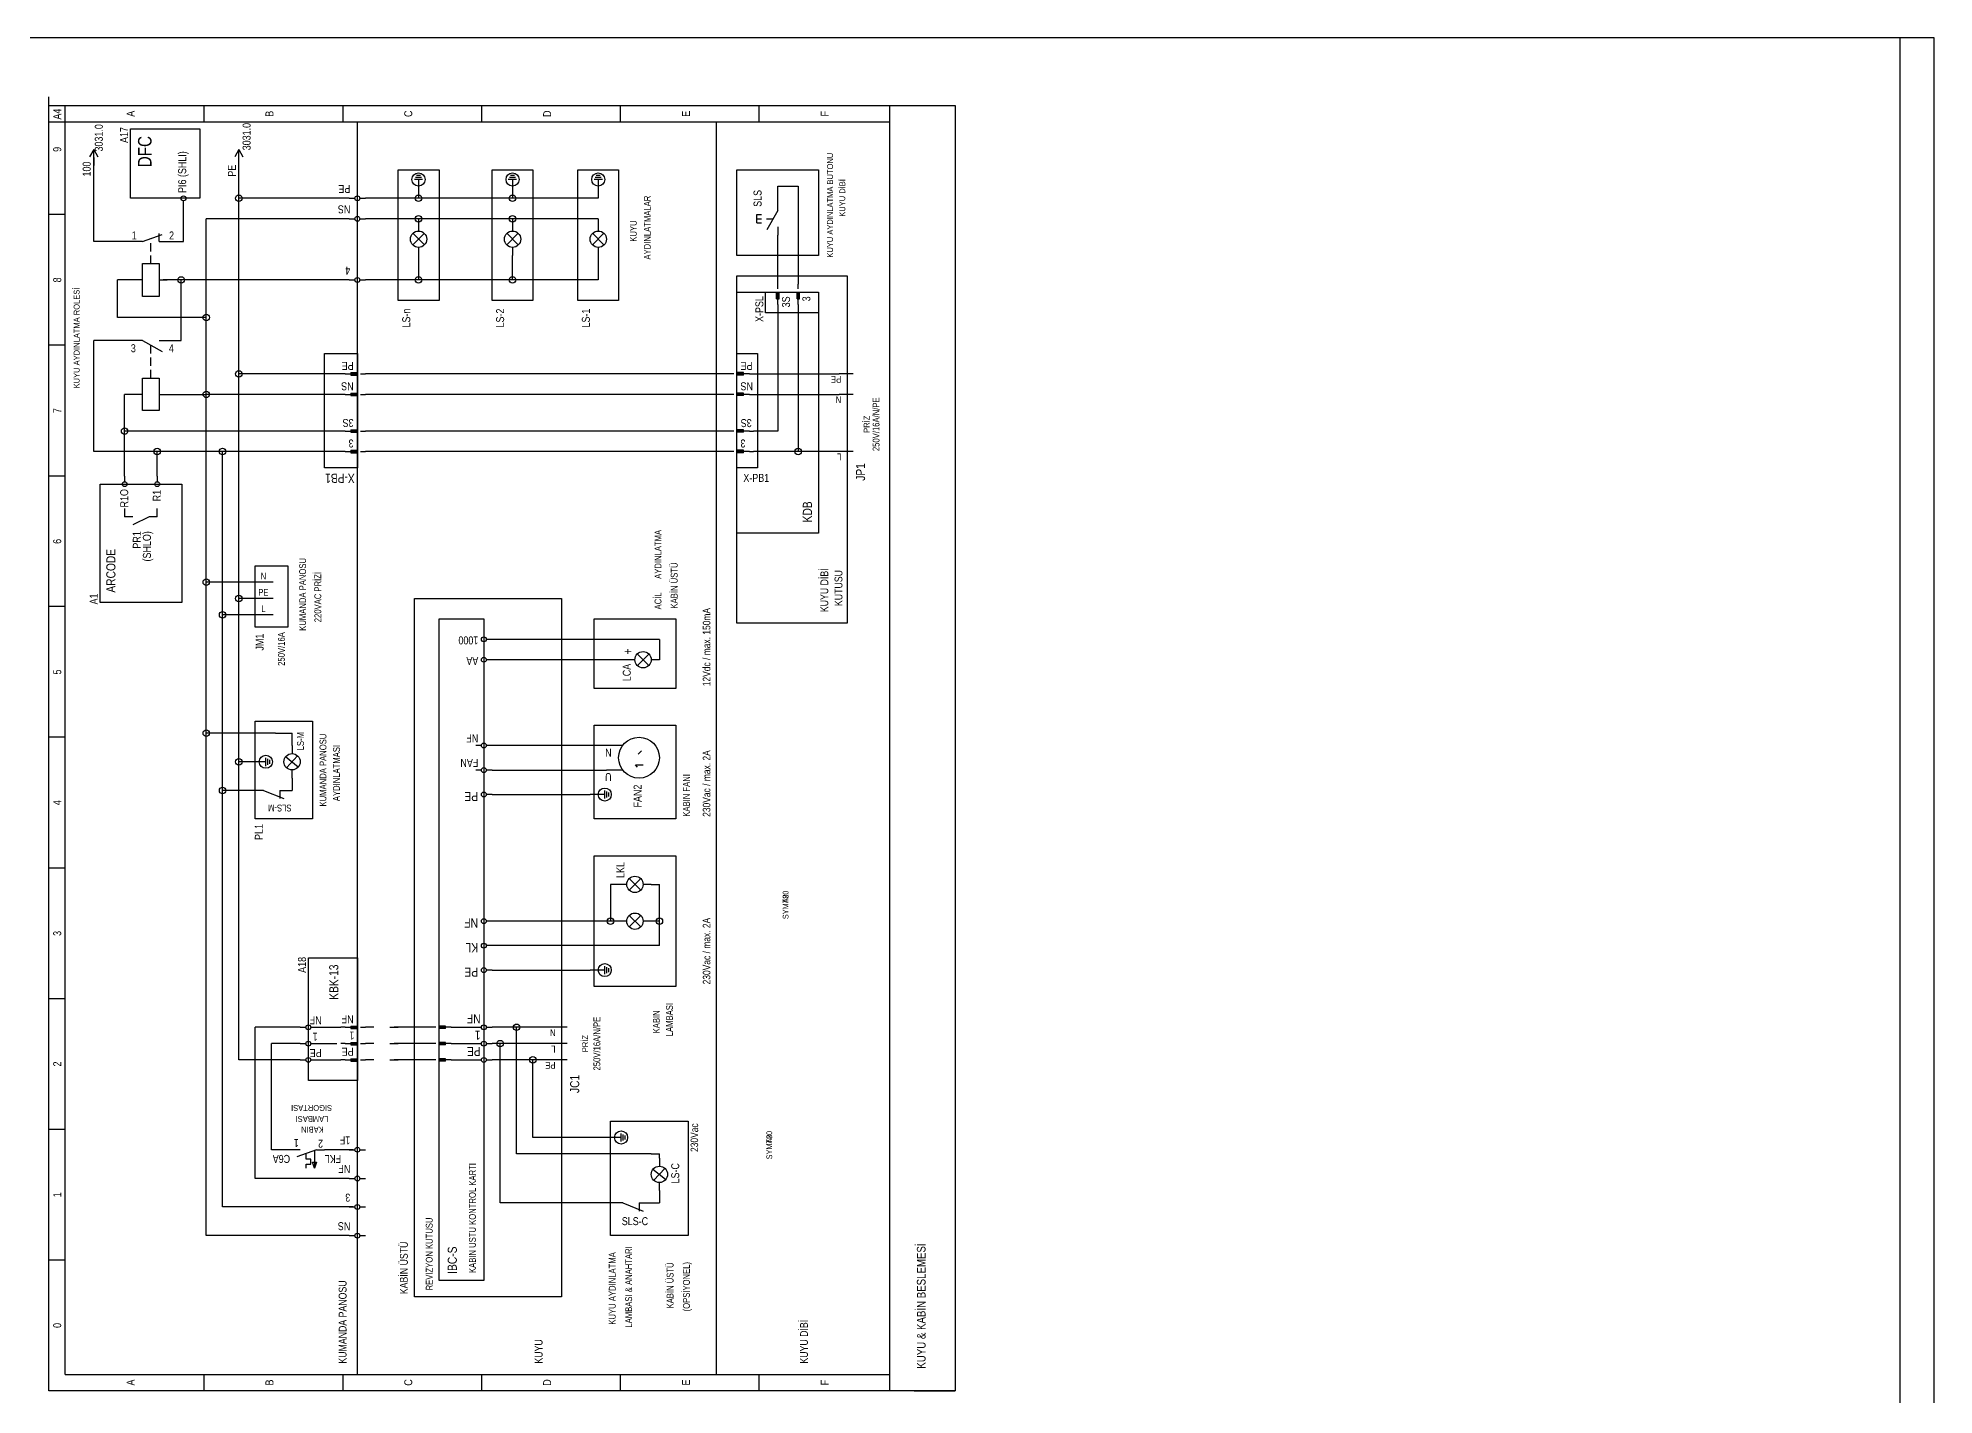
# Model space of a CAD drawing. Header units: centimetres. Extents: x 0 to 12309, y -30 to 2970.
# Drawn here: x 10913 to 12309, y 1971 to 2970 of the extents above; entities that cross this region are included whole.
import ezdxf
from ezdxf.enums import TextEntityAlignment as Align

# ---------------------------------------------------------------- set-up
doc = ezdxf.new("R2010")
doc.units = ezdxf.units.CM
for name, color, linetype in [('SCOTT-CERCEVE', 7, 'CONTINUOUS'), ('SCOTT-ELEKTRIK', 3, 'CONTINUOUS'), ('SCOTT-ELEKTRIK-YAZI', 4, 'CONTINUOUS')]:
    doc.layers.add(name, color=color, linetype=linetype)
doc.styles.get("Standard").update_dxf_attribs({"font": 'arial.ttf', "width": 0.8})

msp = doc.modelspace()

# ---------------------------------------------------------------- linework, layer by layer
at = {"layer": 'SCOTT-CERCEVE'}
for points in [[(0, 0), (12308.9, 0), (12308.9, 2970), (0, 2970)], [(100, 0), (12283.9, 0), (12283.9, 2970), (100, 2970)]]:
    msp.add_lwpolyline(points, close=True, dxfattribs=at)
at = {"layer": 'SCOTT-ELEKTRIK'}
for p, q in [((10921.2, 2920.2), (10921.2, 2926.6)), ((10921.2, 1974.4), (10921.2, 2920.2)), ((10921.2, 2920.2), (11588.4, 2920.2)), ((10933.2, 1986.5), (10933.2, 2920.2)), ((11035.4, 2920.2), (11035.4, 2908.2)), ((11137.6, 2920.2), (11137.6, 2908.2)), ((11239.8, 2920.2), (11239.8, 2908.2)), ((11342, 2908.2), (11342, 2920.2)), ((11444.1, 2908.2), (11444.1, 2920.2)), ((11540.3, 1974.4), (11540.3, 2920.2)), ((11588.4, 2920.2), (11588.4, 1974.4)), ((10921.2, 2908.2), (11540.3, 2908.2)), ((10981.3, 2903.1), (11032.4, 2903.1)), ((10981.3, 2852), (10981.3, 2903.1)), ((11032.4, 2903.1), (11032.4, 2852)), ((11148.4, 1986.5), (11148.4, 2908.2)), ((11412.8, 1986.5), (11412.8, 2908.2)), ((10954.3, 2888), (10951.3, 2882.6)), ((10954.3, 2888), (10957.3, 2882.6)), ((10954.3, 2876), (10954.3, 2888)), ((10954.3, 2882), (10954.3, 2876)), ((10954.3, 2820.1), (10954.3, 2876)), ((11061.2, 2888), (11058.2, 2882.6)), ((11061.2, 2852), (11061.2, 2888)), ((11061.2, 2888), (11064.2, 2882.6)), ((11178.4, 2776.8), (11178.4, 2873)), ((11178.4, 2873), (11208.5, 2873)), ((11196.4, 2865.8), (11190.4, 2865.8)), ((11195.7, 2867.3), (11191.2, 2867.3)), ((11194.9, 2868.8), (11191.9, 2868.8)), ((11193.4, 2865.8), (11193.4, 2855)), ((11208.5, 2873), (11208.5, 2776.8)), ((11247.5, 2776.8), (11247.5, 2873)), ((11247.5, 2873), (11277.6, 2873)), ((11265.6, 2865.8), (11259.5, 2865.8)), ((11264.8, 2867.3), (11260.3, 2867.3)), ((11264.1, 2868.8), (11261.1, 2868.8)), ((11262.6, 2865.8), (11262.6, 2855)), ((11277.6, 2873), (11277.6, 2776.8)), ((11310.6, 2776.8), (11310.6, 2873)), ((11310.6, 2873), (11340.7, 2873)), ((11328.7, 2865.8), (11322.7, 2865.8)), ((11327.9, 2867.3), (11323.4, 2867.3)), ((11327.2, 2868.8), (11324.2, 2868.8)), ((11325.7, 2865.8), (11325.7, 2855)), ((11340.7, 2873), (11340.7, 2776.8)), ((11427.8, 2809.9), (11427.8, 2873)), ((11427.8, 2873), (11487.9, 2873)), ((11487.9, 2873), (11487.9, 2809.9)), ((11032.4, 2852), (10981.3, 2852)), ((11020.4, 2846), (11020.4, 2850.2)), ((11142.3, 2852), (11061.2, 2852)), ((11061.2, 2722.7), (11061.2, 2852)), ((11142.3, 2852), (11146.6, 2852)), ((11150.2, 2852), (11154.4, 2852)), ((11193.4, 2852), (11154.4, 2852)), ((11193.4, 2855), (11193.4, 2852)), ((11262.6, 2852), (11193.4, 2852)), ((11262.6, 2855), (11262.6, 2852)), ((11325.7, 2852), (11262.6, 2852)), ((11325.7, 2855), (11325.7, 2852)), ((11457.9, 2861), (11472.9, 2861)), ((11457.9, 2849), (11457.9, 2861)), ((11457.9, 2843), (11457.9, 2849)), ((11472.9, 2861), (11472.9, 2788.9)), ((10933.2, 2840), (10921.2, 2840)), ((11020.4, 2820.1), (11020.4, 2846)), ((11037.2, 2707.7), (11037.2, 2836.9)), ((11142.3, 2836.9), (11037.2, 2836.9)), ((11142.3, 2836.9), (11146.6, 2836.9)), ((11150.2, 2836.9), (11154.4, 2836.9)), ((11193.4, 2836.9), (11154.4, 2836.9)), ((11193.4, 2836.9), (11193.4, 2833.9)), ((11262.6, 2836.9), (11193.4, 2836.9)), ((11193.4, 2833.9), (11193.4, 2827.9)), ((11262.6, 2836.9), (11262.6, 2833.9)), ((11325.7, 2836.9), (11262.6, 2836.9)), ((11262.6, 2833.9), (11262.6, 2827.9)), ((11325.7, 2836.9), (11325.7, 2833.9)), ((11325.7, 2833.9), (11325.7, 2827.9)), ((11442.3, 2833.9), (11442.3, 2840)), ((11442.3, 2840), (11445.9, 2840)), ((11442.3, 2836.9), (11445.9, 2836.9)), ((11442.3, 2833.9), (11445.9, 2833.9)), ((11449.5, 2836.9), (11454.4, 2836.9)), ((11457.9, 2843), (11449.7, 2828.7)), ((10987.3, 2820.1), (10954.3, 2820.1)), ((10990.3, 2820.1), (10984.3, 2820.1)), ((10990.3, 2820.1), (11004.8, 2825.3)), ((10996.3, 2821.9), (10996.3, 2822.2)), ((11002.4, 2820.1), (11002.4, 2826.1)), ((11002.4, 2820.1), (11008.4, 2820.1)), ((11008.4, 2820.1), (11020.4, 2820.1)), ((11197.7, 2817.7), (11189.2, 2826.2)), ((11197.7, 2826.2), (11189.2, 2817.7)), ((11266.8, 2817.7), (11258.3, 2826.2)), ((11266.8, 2826.2), (11258.3, 2817.7)), ((11329.9, 2817.7), (11321.4, 2826.2)), ((11329.9, 2826.2), (11321.4, 2817.7)), ((11457.9, 2830.9), (11457.9, 2824.9)), ((11457.9, 2788.9), (11457.9, 2824.9)), ((10996.3, 2812.9), (10996.3, 2818.9)), ((10996.3, 2803.9), (10996.3, 2809.9)), ((11193.4, 2815.9), (11193.4, 2809.9)), ((11193.4, 2809.9), (11193.4, 2791.9)), ((11262.6, 2815.9), (11262.6, 2809.9)), ((11262.6, 2791.9), (11262.6, 2809.9)), ((11325.7, 2815.9), (11325.7, 2809.9)), ((11325.7, 2809.9), (11325.7, 2791.9)), ((11487.9, 2809.9), (11427.8, 2809.9)), ((10971.8, 2764.3), (10971.8, 2791.9)), ((10984.3, 2791.9), (10971.8, 2791.9)), ((10990.3, 2791.9), (10984.3, 2791.9)), ((10990.3, 2803.9), (11002.4, 2803.9)), ((10990.3, 2779.8), (10990.3, 2803.9)), ((11002.4, 2803.9), (11002.4, 2779.8)), ((11002.4, 2791.9), (11008.4, 2791.9)), ((11137.6, 2791.9), (11005.4, 2791.9)), ((11018.7, 2747.4), (11018.7, 2791.9)), ((11142.3, 2791.9), (11112.1, 2791.9)), ((11142.3, 2791.9), (11146.6, 2791.9)), ((11150.2, 2791.9), (11154.4, 2791.9)), ((11193.4, 2791.9), (11154.4, 2791.9)), ((11262.6, 2791.9), (11193.4, 2791.9)), ((11325.7, 2791.9), (11262.6, 2791.9)), ((11427.8, 2794.9), (11509, 2794.9)), ((11427.8, 2782.9), (11427.8, 2794.9)), ((11509, 2794.9), (11509, 2539.4)), ((11002.4, 2779.8), (10990.3, 2779.8)), ((11427.8, 2605.5), (11427.8, 2782.9)), ((11427.8, 2782.9), (11487.9, 2782.9)), ((11448.9, 2782.9), (11487.9, 2782.9)), ((11448.9, 2767.8), (11448.9, 2782.9)), ((11457, 2782.9), (11458.8, 2782.9)), ((11457, 2778), (11457, 2782.9)), ((11457, 2778), (11458.8, 2778)), ((11457.3, 2778), (11457.3, 2782.9)), ((11457.6, 2778), (11457.6, 2782.9)), ((11457.9, 2785.3), (11457.9, 2788.9)), ((11457.9, 2773.8), (11457.9, 2782.9)), ((11458.2, 2778), (11458.2, 2782.9)), ((11458.5, 2778), (11458.5, 2782.9)), ((11458.8, 2778), (11458.8, 2782.9)), ((11472, 2782.9), (11473.8, 2782.9)), ((11472, 2778), (11472, 2782.9)), ((11472, 2778), (11473.8, 2778)), ((11472.3, 2778), (11472.3, 2782.9)), ((11472.6, 2778), (11472.6, 2782.9)), ((11472.9, 2785.3), (11472.9, 2788.9)), ((11472.9, 2773.8), (11472.9, 2782.9)), ((11473.2, 2778), (11473.2, 2782.9)), ((11473.5, 2778), (11473.5, 2782.9)), ((11473.8, 2778), (11473.8, 2782.9)), ((11487.9, 2782.9), (11487.9, 2767.8)), ((11487.9, 2782.9), (11487.9, 2605.5)), ((11037.2, 2764.3), (10971.8, 2764.3)), ((11208.5, 2776.8), (11178.4, 2776.8)), ((11277.6, 2776.8), (11247.5, 2776.8)), ((11340.7, 2776.8), (11310.6, 2776.8)), ((11487.9, 2767.8), (11448.9, 2767.8)), ((11457.9, 2773.8), (11457.9, 2770.8)), ((11457.9, 2770.8), (11457.9, 2680.7)), ((11472.9, 2773.8), (11472.9, 2770.8)), ((11472.9, 2770.8), (11472.9, 2665.6)), ((10933.2, 2743.8), (10921.2, 2743.8)), ((10954.3, 2665.6), (10954.3, 2747.4)), ((10987.3, 2747.4), (10954.3, 2747.4)), ((10990.3, 2747.4), (10984.3, 2747.4)), ((10990.3, 2747.4), (11004.6, 2739.2)), ((10996.3, 2737.8), (10996.3, 2743.8)), ((10996.3, 2737.8), (10996.3, 2739.5)), ((11002.4, 2747.4), (11008.4, 2747.4)), ((11008.4, 2747.4), (11018.7, 2747.4)), ((11124.3, 2653.6), (11124.3, 2737.8)), ((11124.3, 2737.8), (11148.4, 2737.8)), ((11148.4, 2737.8), (11148.4, 2653.6)), ((11427.8, 2653.6), (11427.8, 2737.8)), ((11427.8, 2737.8), (11442.9, 2737.8)), ((11442.9, 2737.8), (11442.9, 2653.6)), ((10996.3, 2728.8), (10996.3, 2734.8)), ((10996.3, 2719.7), (10996.3, 2725.8)), ((11136.3, 2722.7), (11061.2, 2722.7)), ((11061.2, 2557.5), (11061.2, 2722.7)), ((11139.3, 2722.7), (11136.3, 2722.7)), ((11139.3, 2722.7), (11148.4, 2722.7)), ((11143.5, 2723.7), (11148.4, 2723.7)), ((11143.5, 2723.7), (11143.5, 2721.8)), ((11143.5, 2723.3), (11148.4, 2723.3)), ((11143.5, 2723), (11148.4, 2723)), ((11143.5, 2722.4), (11148.4, 2722.4)), ((11143.5, 2722.1), (11148.4, 2722.1)), ((11143.5, 2721.8), (11148.4, 2721.8)), ((11148.4, 2723.7), (11148.4, 2721.8)), ((11150.8, 2722.7), (11154.4, 2722.7)), ((11421.8, 2722.7), (11154.4, 2722.7)), ((11425.4, 2722.7), (11421.8, 2722.7)), ((11427.8, 2721.8), (11427.8, 2723.7)), ((11432.7, 2723.7), (11427.8, 2723.7)), ((11432.7, 2723.3), (11427.8, 2723.3)), ((11432.7, 2723), (11427.8, 2723)), ((11436.9, 2722.7), (11427.8, 2722.7)), ((11432.7, 2722.4), (11427.8, 2722.4)), ((11432.7, 2722.1), (11427.8, 2722.1)), ((11432.7, 2721.8), (11427.8, 2721.8)), ((11432.7, 2721.8), (11432.7, 2723.7)), ((11436.9, 2722.7), (11439.9, 2722.7)), ((11439.9, 2722.7), (11503, 2722.7)), ((11513.2, 2722.7), (11503, 2722.7)), ((10977.1, 2680.7), (10977.1, 2707.7)), ((10990.3, 2707.7), (10977.1, 2707.7)), ((10990.3, 2719.7), (11002.4, 2719.7)), ((10990.3, 2695.7), (10990.3, 2719.7)), ((11002.4, 2719.7), (11002.4, 2695.7)), ((11002.4, 2707.7), (11037.2, 2707.7)), ((11037.2, 2569.5), (11037.2, 2707.7)), ((11136.3, 2707.7), (11037.2, 2707.7)), ((11139.3, 2707.7), (11136.3, 2707.7)), ((11139.3, 2707.7), (11148.4, 2707.7)), ((11143.5, 2708.6), (11148.4, 2708.6)), ((11143.5, 2708.6), (11143.5, 2706.8)), ((11143.5, 2708.3), (11148.4, 2708.3)), ((11143.5, 2708), (11148.4, 2708)), ((11148.4, 2708.6), (11148.4, 2706.8)), ((11150.8, 2707.7), (11154.4, 2707.7)), ((11421.8, 2707.7), (11154.4, 2707.7)), ((11425.4, 2707.7), (11421.8, 2707.7)), ((11427.8, 2706.8), (11427.8, 2708.6)), ((11432.7, 2708.6), (11427.8, 2708.6)), ((11432.7, 2708.3), (11427.8, 2708.3)), ((11432.7, 2708), (11427.8, 2708)), ((11436.9, 2707.7), (11427.8, 2707.7)), ((11432.7, 2706.8), (11432.7, 2708.6)), ((11436.9, 2707.7), (11439.9, 2707.7)), ((11439.9, 2707.7), (11503, 2707.7)), ((11513.2, 2707.7), (11503, 2707.7)), ((11002.4, 2695.7), (10990.3, 2695.7)), ((11143.5, 2707.4), (11148.4, 2707.4)), ((11143.5, 2707.1), (11148.4, 2707.1)), ((11143.5, 2706.8), (11148.4, 2706.8)), ((11432.7, 2707.4), (11427.8, 2707.4)), ((11432.7, 2707.1), (11427.8, 2707.1)), ((11432.7, 2706.8), (11427.8, 2706.8)), ((11136.3, 2680.7), (10977.1, 2680.7)), ((10977.1, 2647.6), (10977.1, 2680.7)), ((11139.3, 2680.7), (11136.3, 2680.7)), ((11139.3, 2680.7), (11148.4, 2680.7)), ((11143.5, 2681.6), (11148.4, 2681.6)), ((11143.5, 2681.6), (11143.5, 2679.8)), ((11143.5, 2681.3), (11148.4, 2681.3)), ((11143.5, 2681), (11148.4, 2681)), ((11143.5, 2680.4), (11148.4, 2680.4)), ((11143.5, 2680.1), (11148.4, 2680.1)), ((11143.5, 2679.8), (11148.4, 2679.8)), ((11148.4, 2681.6), (11148.4, 2679.8)), ((11150.8, 2680.7), (11154.4, 2680.7)), ((11421.8, 2680.7), (11154.4, 2680.7)), ((11425.4, 2680.7), (11421.8, 2680.7)), ((11427.8, 2679.8), (11427.8, 2681.6)), ((11432.7, 2681.6), (11427.8, 2681.6)), ((11432.7, 2681.3), (11427.8, 2681.3)), ((11432.7, 2681), (11427.8, 2681)), ((11436.9, 2680.7), (11427.8, 2680.7)), ((11432.7, 2680.4), (11427.8, 2680.4)), ((11432.7, 2680.1), (11427.8, 2680.1)), ((11432.7, 2679.8), (11427.8, 2679.8)), ((11432.7, 2679.8), (11432.7, 2681.6)), ((11436.9, 2680.7), (11439.9, 2680.7)), ((11457.9, 2680.7), (11439.9, 2680.7)), ((11143.5, 2666.6), (11148.4, 2666.6)), ((11143.5, 2666.6), (11143.5, 2664.7)), ((11143.5, 2666.3), (11148.4, 2666.3)), ((11143.5, 2665.9), (11148.4, 2665.9)), ((11148.4, 2666.6), (11148.4, 2664.7)), ((11427.8, 2664.7), (11427.8, 2666.6)), ((11432.7, 2666.6), (11427.8, 2666.6)), ((11432.7, 2666.3), (11427.8, 2666.3)), ((11432.7, 2665.9), (11427.8, 2665.9)), ((11432.7, 2664.7), (11432.7, 2666.6)), ((11001.1, 2665.6), (10954.3, 2665.6)), ((11001.1, 2647.6), (11001.1, 2665.6)), ((11049.2, 2665.6), (11001.1, 2665.6)), ((11049.2, 2545.4), (11049.2, 2665.6)), ((11136.3, 2665.6), (11049.2, 2665.6)), ((11148.4, 2653.6), (11124.3, 2653.6)), ((11139.3, 2665.6), (11136.3, 2665.6)), ((11139.3, 2665.6), (11148.4, 2665.6)), ((11143.5, 2665.3), (11148.4, 2665.3)), ((11143.5, 2665), (11148.4, 2665)), ((11143.5, 2664.7), (11148.4, 2664.7)), ((11150.8, 2665.6), (11154.4, 2665.6)), ((11421.8, 2665.6), (11154.4, 2665.6)), ((11425.4, 2665.6), (11421.8, 2665.6)), ((11436.9, 2665.6), (11427.8, 2665.6)), ((11432.7, 2665.3), (11427.8, 2665.3)), ((11432.7, 2665), (11427.8, 2665)), ((11432.7, 2664.7), (11427.8, 2664.7)), ((11442.9, 2653.6), (11427.8, 2653.6)), ((11436.9, 2665.6), (11439.9, 2665.6)), ((11472.9, 2665.6), (11439.9, 2665.6)), ((11503, 2665.6), (11472.9, 2665.6)), ((11513.2, 2665.6), (11503, 2665.6)), ((10933.2, 2647.6), (10921.2, 2647.6)), ((10959, 2554.5), (10959, 2641.6)), ((10959, 2641.6), (11019.1, 2641.6)), ((10977.1, 2647.6), (10977.1, 2643.4)), ((11001.1, 2647.6), (11001.1, 2643.4)), ((11019.1, 2641.6), (11019.1, 2554.5)), ((10977.1, 2623.6), (10977.1, 2617.6)), ((10983.1, 2617.6), (10977.1, 2617.6)), ((10995.1, 2617.6), (10983.1, 2611.6)), ((11001.1, 2617.6), (10995.1, 2617.6)), ((11001.1, 2617.6), (11001.1, 2623.6)), ((11487.9, 2605.5), (11427.8, 2605.5)), ((11427.8, 2539.4), (11427.8, 2605.5)), ((11073.2, 2569.5), (11037.2, 2569.5)), ((11037.2, 2458.3), (11037.2, 2569.5)), ((11073.2, 2581.5), (11097.3, 2581.5)), ((11073.2, 2536.4), (11073.2, 2581.5)), ((11076.2, 2569.5), (11073.2, 2569.5)), ((11086.4, 2569.5), (11076.2, 2569.5)), ((11097.3, 2581.5), (11097.3, 2536.4)), ((11019.1, 2554.5), (10959, 2554.5)), ((11073.2, 2557.5), (11061.2, 2557.5)), ((11061.2, 2437.3), (11061.2, 2557.5)), ((11076.2, 2557.5), (11073.2, 2557.5)), ((11086.4, 2557.5), (11076.2, 2557.5)), ((11190.4, 2043.6), (11190.4, 2557.5)), ((11190.4, 2557.5), (11298.6, 2557.5)), ((11298.6, 2557.5), (11298.6, 2043.6)), ((10933.2, 2551.5), (10921.2, 2551.5)), ((11073.2, 2545.4), (11049.2, 2545.4)), ((11049.2, 2416.2), (11049.2, 2545.4)), ((11076.2, 2545.4), (11073.2, 2545.4)), ((11086.4, 2545.4), (11076.2, 2545.4)), ((11208.5, 2055.6), (11208.5, 2542.4)), ((11208.5, 2542.4), (11241.5, 2542.4)), ((11241.5, 2542.4), (11241.5, 2055.6)), ((11322.7, 2491.3), (11322.7, 2542.4)), ((11322.7, 2542.4), (11382.8, 2542.4)), ((11382.8, 2542.4), (11382.8, 2491.3)), ((11097.3, 2536.4), (11073.2, 2536.4)), ((11247.5, 2527.4), (11243.3, 2527.4)), ((11370.7, 2527.4), (11247.5, 2527.4)), ((11370.7, 2527.4), (11370.7, 2512.4)), ((11509, 2539.4), (11427.8, 2539.4)), ((11247.5, 2512.4), (11243.3, 2512.4)), ((11346.7, 2512.4), (11247.5, 2512.4)), ((11352.7, 2512.4), (11346.7, 2512.4)), ((11354.5, 2508.1), (11363, 2516.6)), ((11363, 2508.1), (11354.5, 2516.6)), ((11370.7, 2512.4), (11364.7, 2512.4)), ((11382.8, 2491.3), (11322.7, 2491.3)), ((11073.2, 2458.3), (11037.2, 2458.3)), ((11037.2, 2088.6), (11037.2, 2458.3)), ((11073.2, 2395.2), (11073.2, 2467.3)), ((11073.2, 2467.3), (11115.3, 2467.3)), ((11073.5, 2458.3), (11073.2, 2458.3)), ((11088.2, 2458.3), (11073.2, 2458.3)), ((11088.2, 2458.3), (11100.3, 2458.3)), ((11100.3, 2449.3), (11100.3, 2458.3)), ((11115.3, 2467.3), (11115.3, 2395.2)), ((11322.7, 2395.2), (11322.7, 2464.3)), ((11322.7, 2464.3), (11382.8, 2464.3)), ((11382.8, 2464.3), (11382.8, 2395.2)), ((10933.2, 2455.3), (10921.2, 2455.3)), ((11100.3, 2449.3), (11100.3, 2443.3)), ((11239.7, 2449.3), (11235.5, 2449.3)), ((11247.5, 2449.3), (11243.3, 2449.3)), ((11331.7, 2449.3), (11247.5, 2449.3)), ((11343.6, 2449.3), (11331.7, 2449.3)), ((11355, 2442.8), (11357.6, 2445.3)), ((11073.2, 2437.3), (11061.2, 2437.3)), ((11061.2, 2217.9), (11061.2, 2437.3)), ((11073.5, 2437.3), (11073.2, 2437.3)), ((11081, 2437.3), (11073.2, 2437.3)), ((11081, 2434.2), (11081, 2440.3)), ((11082.5, 2435), (11082.5, 2439.5)), ((11084, 2435.7), (11084, 2438.8)), ((11104.8, 2433.4), (11095.5, 2440.9)), ((11104.4, 2441.6), (11096.2, 2432.9)), ((11100.3, 2425.2), (11100.3, 2431.2)), ((11239.7, 2431.2), (11235.5, 2431.2)), ((11247.5, 2431.2), (11243.3, 2431.2)), ((11247.5, 2431.2), (11331.7, 2431.2)), ((11343.6, 2431.2), (11331.7, 2431.2)), ((11354.6, 2433.4), (11353, 2435.1)), ((11353, 2435.1), (11358.8, 2435.1)), ((11073.2, 2416.2), (11049.2, 2416.2)), ((11049.2, 2109.7), (11049.2, 2416.2)), ((11079.2, 2416.2), (11073.2, 2416.2)), ((11073.5, 2416.2), (11073.2, 2416.2)), ((11079.2, 2416.2), (11094.3, 2410.2)), ((11091.3, 2416.2), (11091.3, 2410.2)), ((11091.3, 2416.2), (11094.3, 2416.2)), ((11094.3, 2416.2), (11100.3, 2416.2)), ((11100.3, 2425.2), (11100.3, 2416.2)), ((11330.5, 2410.2), (11330.5, 2416.2)), ((11332, 2411), (11332, 2415.5)), ((11333.5, 2411.7), (11333.5, 2414.7)), ((11247.5, 2413.2), (11243.3, 2413.2)), ((11247.5, 2413.2), (11319.7, 2413.2)), ((11330.5, 2413.2), (11319.7, 2413.2)), ((11115.3, 2395.2), (11073.2, 2395.2)), ((11382.8, 2395.2), (11322.7, 2395.2)), ((10933.2, 2359.1), (10921.2, 2359.1)), ((11322.7, 2272), (11322.7, 2368.1)), ((11322.7, 2368.1), (11382.8, 2368.1)), ((11382.8, 2368.1), (11382.8, 2272)), ((11340.7, 2347.1), (11334.7, 2347.1)), ((11334.7, 2347.1), (11334.7, 2320)), ((11346.7, 2347.1), (11340.7, 2347.1)), ((11348.5, 2342.8), (11357, 2351.3)), ((11357, 2342.8), (11348.5, 2351.3)), ((11364.7, 2347.1), (11358.7, 2347.1)), ((11364.7, 2347.1), (11370.7, 2347.1)), ((11370.7, 2320), (11370.7, 2347.1)), ((11247.5, 2320), (11243.3, 2320)), ((11334.7, 2320), (11247.5, 2320)), ((11340.7, 2320), (11334.7, 2320)), ((11346.7, 2320), (11340.7, 2320)), ((11348.5, 2315.8), (11357, 2324.3)), ((11357, 2315.8), (11348.5, 2324.3)), ((11364.7, 2320), (11358.7, 2320)), ((11370.7, 2320), (11364.7, 2320)), ((11370.7, 2302), (11370.7, 2320)), ((11112.3, 2202.8), (11112.3, 2293)), ((11112.3, 2293), (11148.4, 2293)), ((11148.4, 2293), (11148.4, 2202.8)), ((11247.5, 2302), (11243.3, 2302)), ((11370.7, 2302), (11247.5, 2302)), ((11247.5, 2284), (11243.3, 2284)), ((11247.5, 2284), (11319.7, 2284)), ((11330.5, 2284), (11319.7, 2284)), ((11330.5, 2281), (11330.5, 2287)), ((11332, 2281.7), (11332, 2286.2)), ((11333.5, 2282.5), (11333.5, 2285.5)), ((10933.2, 2262.9), (10921.2, 2262.9)), ((11382.8, 2272), (11322.7, 2272)), ((11106.3, 2241.9), (11073.2, 2241.9)), ((11073.2, 2130.7), (11073.2, 2241.9)), ((11106.3, 2241.9), (11110.5, 2241.9)), ((11114.1, 2241.9), (11118.3, 2241.9)), ((11118.3, 2241.9), (11136.3, 2241.9)), ((11139.3, 2241.9), (11136.3, 2241.9)), ((11139.3, 2241.9), (11148.4, 2241.9)), ((11143.5, 2242.8), (11148.4, 2242.8)), ((11143.5, 2242.8), (11143.5, 2241)), ((11143.5, 2242.5), (11148.4, 2242.5)), ((11143.5, 2242.2), (11148.4, 2242.2)), ((11143.5, 2241.6), (11148.4, 2241.6)), ((11143.5, 2241.3), (11148.4, 2241.3)), ((11143.5, 2241), (11148.4, 2241)), ((11148.4, 2242.8), (11148.4, 2241)), ((11150.8, 2241.9), (11154.4, 2241.9)), ((11160.4, 2241.9), (11154.4, 2241.9)), ((11172.4, 2241.9), (11178.4, 2241.9)), ((11178.4, 2241.9), (11175.4, 2241.9)), ((11202.4, 2241.9), (11178.4, 2241.9)), ((11206.1, 2241.9), (11202.4, 2241.9)), ((11208.5, 2241), (11208.5, 2242.8)), ((11213.3, 2242.8), (11208.5, 2242.8)), ((11213.3, 2242.5), (11208.5, 2242.5)), ((11213.3, 2242.2), (11208.5, 2242.2)), ((11217.5, 2241.9), (11208.5, 2241.9)), ((11213.3, 2241.6), (11208.5, 2241.6)), ((11213.3, 2241.3), (11208.5, 2241.3)), ((11213.3, 2241), (11208.5, 2241)), ((11213.3, 2241), (11213.3, 2242.8)), ((11217.5, 2241.9), (11220.5, 2241.9)), ((11220.5, 2241.9), (11235.5, 2241.9)), ((11235.5, 2241.9), (11239.7, 2241.9)), ((11243.3, 2241.9), (11247.5, 2241.9)), ((11265.6, 2241.9), (11247.5, 2241.9)), ((11265.6, 2148.7), (11265.6, 2241.9)), ((11292.6, 2241.9), (11265.6, 2241.9)), ((11302.8, 2241.9), (11292.6, 2241.9)), ((11106.3, 2229.9), (11085.2, 2229.9)), ((11085.2, 2151.8), (11085.2, 2229.9)), ((11106.3, 2229.9), (11110.5, 2229.9)), ((11114.1, 2229.9), (11118.3, 2229.9)), ((11118.3, 2229.9), (11133.3, 2229.9)), ((11139.3, 2229.9), (11136.3, 2229.9)), ((11139.3, 2229.9), (11148.4, 2229.9)), ((11143.5, 2230.8), (11148.4, 2230.8)), ((11143.5, 2230.8), (11143.5, 2229)), ((11143.5, 2230.5), (11148.4, 2230.5)), ((11143.5, 2230.2), (11148.4, 2230.2)), ((11143.5, 2229.6), (11148.4, 2229.6)), ((11143.5, 2229.3), (11148.4, 2229.3)), ((11143.5, 2229), (11148.4, 2229)), ((11148.4, 2230.8), (11148.4, 2229)), ((11150.8, 2229.9), (11154.4, 2229.9)), ((11160.4, 2229.9), (11154.4, 2229.9)), ((11172.4, 2229.9), (11178.4, 2229.9)), ((11178.4, 2229.9), (11175.4, 2229.9)), ((11202.4, 2229.9), (11178.4, 2229.9)), ((11206.1, 2229.9), (11202.4, 2229.9)), ((11208.5, 2229), (11208.5, 2230.8)), ((11213.3, 2230.8), (11208.5, 2230.8)), ((11213.3, 2230.5), (11208.5, 2230.5)), ((11213.3, 2230.2), (11208.5, 2230.2)), ((11217.5, 2229.9), (11208.5, 2229.9)), ((11213.3, 2229.6), (11208.5, 2229.6)), ((11213.3, 2229.3), (11208.5, 2229.3)), ((11213.3, 2229), (11208.5, 2229)), ((11213.3, 2229), (11213.3, 2230.8)), ((11217.5, 2229.9), (11220.5, 2229.9)), ((11220.5, 2229.9), (11235.5, 2229.9)), ((11235.5, 2229.9), (11239.7, 2229.9)), ((11243.3, 2229.9), (11247.5, 2229.9)), ((11253.5, 2229.9), (11247.5, 2229.9)), ((11253.5, 2112.7), (11253.5, 2229.9)), ((11292.6, 2229.9), (11253.5, 2229.9)), ((11302.8, 2229.9), (11292.6, 2229.9)), ((11106.3, 2217.9), (11061.2, 2217.9)), ((11106.3, 2217.9), (11110.5, 2217.9)), ((11114.1, 2217.9), (11118.3, 2217.9)), ((11118.3, 2217.9), (11136.3, 2217.9)), ((11139.3, 2217.9), (11136.3, 2217.9)), ((11139.3, 2217.9), (11148.4, 2217.9)), ((11143.5, 2218.8), (11148.4, 2218.8)), ((11143.5, 2218.8), (11143.5, 2217)), ((11143.5, 2218.5), (11148.4, 2218.5)), ((11143.5, 2218.2), (11148.4, 2218.2)), ((11143.5, 2217.6), (11148.4, 2217.6)), ((11143.5, 2217.3), (11148.4, 2217.3)), ((11143.5, 2217), (11148.4, 2217)), ((11148.4, 2218.8), (11148.4, 2217)), ((11150.8, 2217.9), (11154.4, 2217.9)), ((11160.4, 2217.9), (11154.4, 2217.9)), ((11172.4, 2217.9), (11178.4, 2217.9)), ((11178.4, 2217.9), (11175.4, 2217.9)), ((11202.4, 2217.9), (11178.4, 2217.9)), ((11206.1, 2217.9), (11202.4, 2217.9)), ((11208.5, 2217), (11208.5, 2218.8)), ((11213.3, 2218.8), (11208.5, 2218.8)), ((11213.3, 2218.5), (11208.5, 2218.5)), ((11213.3, 2218.2), (11208.5, 2218.2)), ((11217.5, 2217.9), (11208.5, 2217.9)), ((11213.3, 2217.6), (11208.5, 2217.6)), ((11213.3, 2217.3), (11208.5, 2217.3)), ((11213.3, 2217), (11208.5, 2217)), ((11213.3, 2217), (11213.3, 2218.8)), ((11217.5, 2217.9), (11220.5, 2217.9)), ((11220.5, 2217.9), (11235.5, 2217.9)), ((11235.5, 2217.9), (11239.7, 2217.9)), ((11243.3, 2217.9), (11247.5, 2217.9)), ((11277.6, 2217.9), (11247.5, 2217.9)), ((11277.6, 2160.8), (11277.6, 2217.9)), ((11292.6, 2217.9), (11277.6, 2217.9)), ((11302.8, 2217.9), (11292.6, 2217.9)), ((11148.4, 2202.8), (11112.3, 2202.8)), ((10933.2, 2166.8), (10921.2, 2166.8)), ((11334.7, 2088.6), (11334.7, 2172.8)), ((11334.7, 2172.8), (11391.8, 2172.8)), ((11342.5, 2157.8), (11342.5, 2163.8)), ((11391.8, 2172.8), (11391.8, 2088.6)), ((11100.3, 2151.8), (11085.2, 2151.8)), ((11106.3, 2151.8), (11100.3, 2151.8)), ((11118.3, 2151.8), (11103.9, 2146.5)), ((11116.9, 2151), (11116.9, 2138.3)), ((11118.3, 2151.8), (11124.3, 2151.8)), ((11142.3, 2151.8), (11124.3, 2151.8)), ((11142.3, 2151.8), (11146.6, 2151.8)), ((11145.3, 2151.8), (11142.3, 2151.8)), ((11150.2, 2151.8), (11154.4, 2151.8)), ((11334.7, 2160.8), (11277.6, 2160.8)), ((11342.5, 2160.8), (11334.7, 2160.8)), ((11334.9, 2160.8), (11334.7, 2160.8)), ((11344, 2158.5), (11344, 2163)), ((11345.5, 2159.3), (11345.5, 2162.3)), ((11110.6, 2144.9), (11110.6, 2148.9)), ((11114.2, 2144.9), (11110.6, 2144.9)), ((11110.6, 2141.3), (11114.2, 2141.3)), ((11110.6, 2138.3), (11110.6, 2141.3)), ((11114.2, 2141.3), (11114.2, 2144.9)), ((11116.9, 2138.3), (11115.4, 2142.6)), ((11115.4, 2142.6), (11118.3, 2142.6)), ((11116.9, 2138.3), (11118.3, 2142.6)), ((11334.7, 2148.7), (11265.6, 2148.7)), ((11334.9, 2148.7), (11334.7, 2148.7)), ((11364.7, 2148.7), (11334.7, 2148.7)), ((11364.7, 2148.7), (11370.7, 2148.7)), ((11375.3, 2129.9), (11365.9, 2137.3)), ((11374.8, 2138), (11366.7, 2129.4)), ((11370.7, 2145.7), (11370.7, 2148.7)), ((11370.7, 2145.7), (11370.7, 2139.7)), ((11142.3, 2130.7), (11073.2, 2130.7)), ((11142.3, 2130.7), (11146.6, 2130.7)), ((11150.2, 2130.7), (11154.4, 2130.7)), ((11370.7, 2121.7), (11370.7, 2127.7)), ((11370.7, 2121.7), (11370.7, 2112.7)), ((11142.3, 2109.7), (11049.2, 2109.7)), ((11142.3, 2109.7), (11146.6, 2109.7)), ((11145.3, 2109.7), (11142.3, 2109.7)), ((11150.2, 2109.7), (11154.4, 2109.7)), ((11334.7, 2112.7), (11253.5, 2112.7)), ((11343.7, 2112.7), (11334.7, 2112.7)), ((11334.9, 2112.7), (11334.7, 2112.7)), ((11343.7, 2112.7), (11358.7, 2106.7)), ((11355.7, 2112.7), (11355.7, 2106.7)), ((11355.7, 2112.7), (11358.7, 2112.7)), ((11358.7, 2112.7), (11370.7, 2112.7)), ((11142.3, 2088.6), (11037.2, 2088.6)), ((11142.3, 2088.6), (11146.6, 2088.6)), ((11150.2, 2088.6), (11154.4, 2088.6)), ((11391.8, 2088.6), (11334.7, 2088.6)), ((10933.2, 2070.6), (10921.2, 2070.6)), ((11241.5, 2055.6), (11208.5, 2055.6)), ((11298.6, 2043.6), (11190.4, 2043.6)), ((10933.2, 1986.5), (11540.3, 1986.5)), ((11035.4, 1986.5), (11035.4, 1974.4)), ((11137.6, 1986.5), (11137.6, 1974.4)), ((11239.8, 1986.5), (11239.8, 1974.4)), ((11342, 1974.4), (11342, 1986.5)), ((11444.1, 1974.4), (11444.1, 1986.5)), ((11540.3, 1974.4), (11540.3, 1986.5)), ((11588.4, 1974.4), (10921.2, 1974.4)), ((11558.3, 1974.4), (11588.4, 1974.4))]:
    msp.add_line(p, q, dxfattribs=at)
msp.add_lwpolyline([(11115.4, 2142.6), (11118.3, 2142.6), (11116.9, 2138.3), (11115.4, 2142.6)], dxfattribs=at)
for centre, radius in [((11193.4, 2865.8), 4.81), ((11262.6, 2865.8), 4.81), ((11325.7, 2865.8), 4.81), ((11020.4, 2852), 1.8), ((11061.2, 2852), 2.4), ((11148.4, 2852), 1.8), ((11193.4, 2852), 2.4), ((11262.6, 2852), 2.4), ((11148.4, 2836.9), 1.8), ((11193.4, 2836.9), 2.4), ((11262.6, 2836.9), 2.4), ((11193.4, 2821.9), 6.01), ((11262.6, 2821.9), 6.01), ((11325.7, 2821.9), 6.01), ((11018.7, 2791.9), 2.4), ((11148.4, 2791.9), 1.8), ((11193.4, 2791.9), 2.4), ((11262.6, 2791.9), 2.4), ((11037.2, 2764.3), 2.4), ((11061.2, 2722.7), 2.4), ((11037.2, 2707.7), 2.4), ((10977.1, 2680.7), 2.4), ((11001.1, 2665.6), 2.4), ((11049.2, 2665.6), 2.4), ((11472.9, 2665.6), 2.4), ((10977.1, 2641.6), 1.8), ((11001.1, 2641.6), 1.8), ((11037.2, 2569.5), 2.4), ((11061.2, 2557.5), 2.4), ((11049.2, 2545.4), 2.4), ((11241.5, 2527.4), 1.8), ((11241.5, 2512.4), 1.8), ((11358.7, 2512.4), 6.01), ((11037.2, 2458.3), 2.4), ((11100.3, 2437.3), 6.01), ((11241.5, 2449.3), 1.8), ((11355.7, 2440.3), 15), ((11061.2, 2437.3), 2.4), ((11081, 2437.3), 4.81), ((11241.5, 2431.2), 1.8), ((11049.2, 2416.2), 2.4), ((11241.5, 2413.2), 1.8), ((11330.5, 2413.2), 4.81), ((11352.7, 2347.1), 6.01), ((11241.5, 2320), 1.8), ((11334.7, 2320), 2.4), ((11352.7, 2320), 6.01), ((11370.7, 2320), 2.4), ((11241.5, 2302), 1.8), ((11241.5, 2284), 1.8), ((11330.5, 2284), 4.81), ((11112.3, 2241.9), 1.8), ((11241.5, 2241.9), 1.8), ((11265.6, 2241.9), 2.4), ((11112.3, 2229.9), 1.8), ((11112.3, 2217.9), 1.8), ((11241.5, 2229.9), 1.8), ((11241.5, 2217.9), 1.8), ((11253.5, 2229.9), 2.4), ((11277.6, 2217.9), 2.4), ((11342.5, 2160.8), 4.81), ((11148.4, 2151.8), 1.8), ((11370.7, 2133.7), 6.01), ((11148.4, 2130.7), 1.8), ((11148.4, 2109.7), 1.8), ((11148.4, 2088.6), 1.8)]:
    msp.add_circle(centre, radius, dxfattribs=at)

# ---------------------------------------------------------------- texts
at = {"layer": 'SCOTT-ELEKTRIK-YAZI', "width": 0.8}
for s, height, rotation, p in [('A4', 5.89, 90, (10930.4, 2909.9)), ('3031.0', 5.89, 90, (10961, 2886.4)), ('3031.0', 5.89, 90, (11069.8, 2887.3)), ('PI6 (SHLI)', 5.89, 90, (11022.4, 2855.9)), ('KUYU AYDINLATMA BUTONU', 4.328, 90, (11498.5, 2808.3)), ('PE', 5.89, 180, (11143.2, 2861.8)), ('KUYU DİBİ', 4.33, 90, (11507.5, 2838.4)), ('SLS', 5.89, 90, (11445.9, 2845.7)), ('NS', 5.89, 180, (11143.2, 2846.8)), ('4', 5.89, 180, (11143.2, 2801.7)), ('KUYU AYDINLATMA ROLESİ', 4.328, 90, (10943.9, 2712.1)), ('4', 5.89, 360, (11009.7, 2738.7)), ('PE', 5.89, 180, (11145.6, 2731.6)), ('NS', 5.89, 180, (11145.6, 2716.6)), ('PE', 5.05, 180, (11504.5, 2721.3)), ('N', 5.05, 180, (11504.5, 2706.3)), ('3S', 5.89, 180, (11145.6, 2689.6)), ('3', 5.89, 180, (11145.6, 2674.5)), ('L', 5.05, 180, (11504.5, 2664.2)), ('X-PB1', 6.73, 180, (11146.4, 2649.3)), ('KDB', 6.73, 90, (11483, 2613.5)), ('AYDINLATMA', 5.05, 90, (11372.2, 2571.9)), ('ARCODE', 6.73, 90, (10970.3, 2561.8)), ('KABİN ÜSTÜ', 5.05, 90, (11384.1, 2550.1)), ('KUYU DİBİ', 5.77, 90, (11495, 2547.4)), ('KUTUSU', 5.77, 90, (11505.4, 2551.9)), ('A1', 5.89, 90, (10957.3, 2553.1)), ('ACİL', 5.05, 90, (11372.2, 2549.4)), ('12Vdc / max. 150mA', 5.554, 90, (11408.2, 2492.9)), ('1000', 5.89, 180, (11237.4, 2529.6)), ('AA', 5.89, 180, (11237.4, 2514.5)), ('LS-M', 5.05, 90, (11109, 2445.7)), ('NF', 5.89, 180, (11237.4, 2457.4)), ('N', 5.89, 180, (11335.5, 2447)), ('230Vac / max. 2A', 5.554, 90, (11408.2, 2396.8)), ('FAN', 5.89, 180, (11237.4, 2439.4)), ('U', 5.89, 180, (11335.5, 2429)), ('PE', 6.73, 180, (11237.2, 2415.1)), ('KABIN FANI', 5.05, 90, (11393.1, 2396.9)), ('LKL', 5.89, 90, (11345, 2351.8)), ('SYMT80', 4.21, 90, (11465.7, 2321.5)), ('SYMA2', 4.21, 90, (11465.7, 2321.5)), ('NF', 6.73, 180, (11237.2, 2322)), ('230Vac / max. 2A', 5.554, 90, (11408.2, 2273.5)), ('KL', 6.73, 180, (11237.2, 2303.9)), ('PE', 6.73, 180, (11237.2, 2285.9)), ('NF', 5.89, 180, (11122.1, 2250)), ('NF', 5.89, 180, (11145.6, 2250.8)), ('NF', 6.73, 180, (11239.1, 2251.5)), ('1', 5.89, 180, (11119.1, 2237.9)), ('1', 5.89, 180, (11146.2, 2238.8)), ('1', 6.73, 180, (11239.1, 2239.5)), ('N', 5.05, 180, (11294.2, 2240.5)), ('PE', 5.89, 180, (11122.1, 2225.9)), ('PE', 5.89, 180, (11145.6, 2226.8)), ('PE', 6.73, 180, (11239.1, 2227.5)), ('L', 5.05, 180, (11294.2, 2228.4)), ('PE', 5.05, 180, (11294.2, 2216.4)), ('1', 5.89, 180, (11105.3, 2159.7)), ('1F', 5.89, 180, (11143.2, 2161.6)), ('SYMT80', 4.21, 90, (11453.7, 2144.7)), ('SYMA2', 4.21, 90, (11453.7, 2144.7)), ('C6A', 5.89, 180, (11098.9, 2148)), ('NF', 5.89, 180, (11143.2, 2140.6)), ('KABIN USTU KONTROL KARTI', 5.049, 90, (11235.6, 2061.1)), ('3', 5.89, 180, (11143.2, 2119.5)), ('NS', 5.89, 180, (11143.2, 2098.5)), ('REVIZYON KUTUSU', 5.049, 90, (11203.8, 2048.3)), ('KABİN ÜSTÜ', 5.77, 90, (11185.5, 2045.5)), ('IBC-S', 6.73, 90, (11221.6, 2060.5)), ('KUYU & KABİN BESLEMESİ', 6.369, 90, (11566.6, 1990.7)), ('KUMANDA PANOSU', 5.77, 90, (11140.4, 1994.4)), ('KUYU DİBİ', 5.77, 90, (11480, 1994.4)), ('KUYU', 5.77, 90, (11284.7, 1994.4))]:
    msp.add_text(s, height=height, rotation=rotation, dxfattribs=at).set_placement(p)
for s, height, rotation, p in [('A17', 5.89, 90, (10979.6, 2904.4)), ('DFC', 9.98, 90, (10996.9, 2897.8)), ('100', 5.89, 90, (10952.1, 2879)), ('PE', 5.89, 90, (11059, 2876.7)), ('X-PSL', 5.89, 90, (11447.2, 2780)), ('3S', 5.89, 90, (11466.8, 2779.8)), ('3', 5.89, 90, (11481.8, 2779.8)), ('LS-n', 5.89, 90, (11187.3, 2770.8)), ('LS-2', 5.89, 90, (11256.4, 2770.8)), ('LS-1', 5.89, 90, (11319.5, 2770.8)), ('3', 5.89, 360, (10985.3, 2738.7)), ('PE', 5.89, 180, (11430.4, 2731.6)), ('NS', 5.89, 180, (11430.4, 2716.6)), ('3S', 5.89, 180, (11430.6, 2689.5)), ('3', 5.89, 180, (11430.4, 2674.5)), ('R1O', 5.89, 90, (10979.7, 2638)), ('R1', 5.89, 90, (11003.7, 2637.4)), ('PR1', 5.89, 90, (10989, 2607)), ('(SHLO)', 5.89, 90, (10996.4, 2607)), ('JM1', 5.89, 90, (11079.4, 2531.6)), ('250V/16A', 5.05, 90, (11095, 2532.7)), ('LCA', 5.89, 90, (11349.6, 2509.4)), ('FAN2', 5.89, 90, (11357.6, 2420.5)), ('PL1', 5.89, 90, (11078.8, 2391.5)), ('A18', 5.89, 90, (11110.6, 2293.7)), ('KBK-13', 6.73, 90, (11134.4, 2288.1)), ('KABIN', 5.05, 90, (11371, 2254.4)), ('LAMBASI', 5.05, 90, (11380.6, 2259.8)), ('JC1', 6.73, 90, (11311.7, 2206.9)), ('230Vac', 5.55, 90, (11399.2, 2171.2)), ('2', 5.89, 180, (11119.5, 2159.2)), ('FKL', 5.89, 180, (11124.4, 2147.9)), ('LS-C', 5.89, 90, (11385.3, 2142)), ('LAMBASI & ANAHTARI', 5.049, 90, (11350.6, 2080.8)), ('KUYU AYDINLATMA', 5.049, 90, (11338.5, 2076.4)), ('KABİN ÜSTÜ', 5.05, 90, (11381.1, 2068.9)), ('(OPSİYONEL)', 5.049, 90, (11393.1, 2069.2))]:
    msp.add_text(s, height=height, rotation=rotation, dxfattribs=at).set_placement(p, align=Align.RIGHT)
for s, height, rotation, p in [('A', 5.89, 90, (10984.4, 2914.2)), ('B', 5.89, 90, (11086.6, 2914.2)), ('C', 5.89, 90, (11188.8, 2914.2)), ('D', 5.89, 90, (11291, 2914.2)), ('E', 5.89, 90, (11393.2, 2914.2)), ('F', 5.89, 90, (11495.3, 2914.2)), ('9', 5.89, 90, (10930.4, 2888)), ('AYDINLATMALAR', 5.049, 90, (11364.3, 2830.4)), ('KUYU', 5.05, 90, (11354, 2827.9)), ('8', 5.89, 90, (10930.4, 2791.9)), ('7', 5.89, 90, (10930.4, 2695.7)), ('250V/16A/N/PE', 5.049, 90, (11532.7, 2685.7)), ('PRİZ', 4.33, 90, (11525.4, 2685.7)), ('JP1', 6.73, 90, (11522.1, 2650.6)), ('6', 5.89, 90, (10930.4, 2599.5)), ('KUMANDA PANOSU', 5.049, 90, (11110.6, 2560.5)), ('N', 5.05, 360, (11079.2, 2571.5)), ('220VAC PRİZİ', 5.049, 90, (11121.8, 2558.5)), ('PE', 5.05, 360, (11079.2, 2559.5)), ('L', 5.05, 360, (11079.2, 2547.5)), ('+', 6.73, 90, (11350.8, 2518.4)), ('5', 5.89, 90, (10930.4, 2503.4)), ('KUMANDA PANOSU', 5.049, 90, (11125.6, 2431.2)), ('AYDINLATMASI', 5.049, 90, (11135.5, 2429)), ('4', 5.89, 90, (10930.4, 2407.2)), ('SLS-M', 5.05, 180, (11091.3, 2405.8)), ('3', 5.89, 90, (10930.4, 2311)), ('250V/16A/N/PE', 5.049, 90, (11327.2, 2229.9)), ('PRİZ', 4.33, 90, (11318.2, 2229.9)), ('2', 5.89, 90, (10930.4, 2214.9)), ('SIGORTASI', 4.33, 180, (11114.7, 2184.7)), ('LAMBASI', 4.33, 180, (11115, 2176.6)), ('KABIN', 4.33, 180, (11115.3, 2168.8)), ('1', 5.89, 90, (10930.4, 2118.7)), ('SLS-C', 5.89, 360, (11352.7, 2096.3)), ('0', 5.89, 90, (10930.4, 2022.5)), ('A', 5.89, 90, (10984.4, 1980.5)), ('B', 5.89, 90, (11086.6, 1980.5)), ('C', 5.89, 90, (11188.8, 1980.5)), ('D', 5.89, 90, (11291, 1980.5)), ('E', 5.89, 90, (11393.2, 1980.5)), ('F', 5.89, 90, (11495.3, 1980.5))]:
    msp.add_text(s, height=height, rotation=rotation, dxfattribs=at).set_placement(p, align=Align.CENTER)
msp.add_text('1', height=5.89, dxfattribs=at).set_placement((10985.9, 2821.7), align=Align.RIGHT)
for s, p in [('2', (11009.8, 2821.7)), ('X-PB1', (11432.5, 2643.3))]:
    msp.add_text(s, height=5.89, dxfattribs=at).set_placement(p)

doc.saveas('drawing.dxf')
